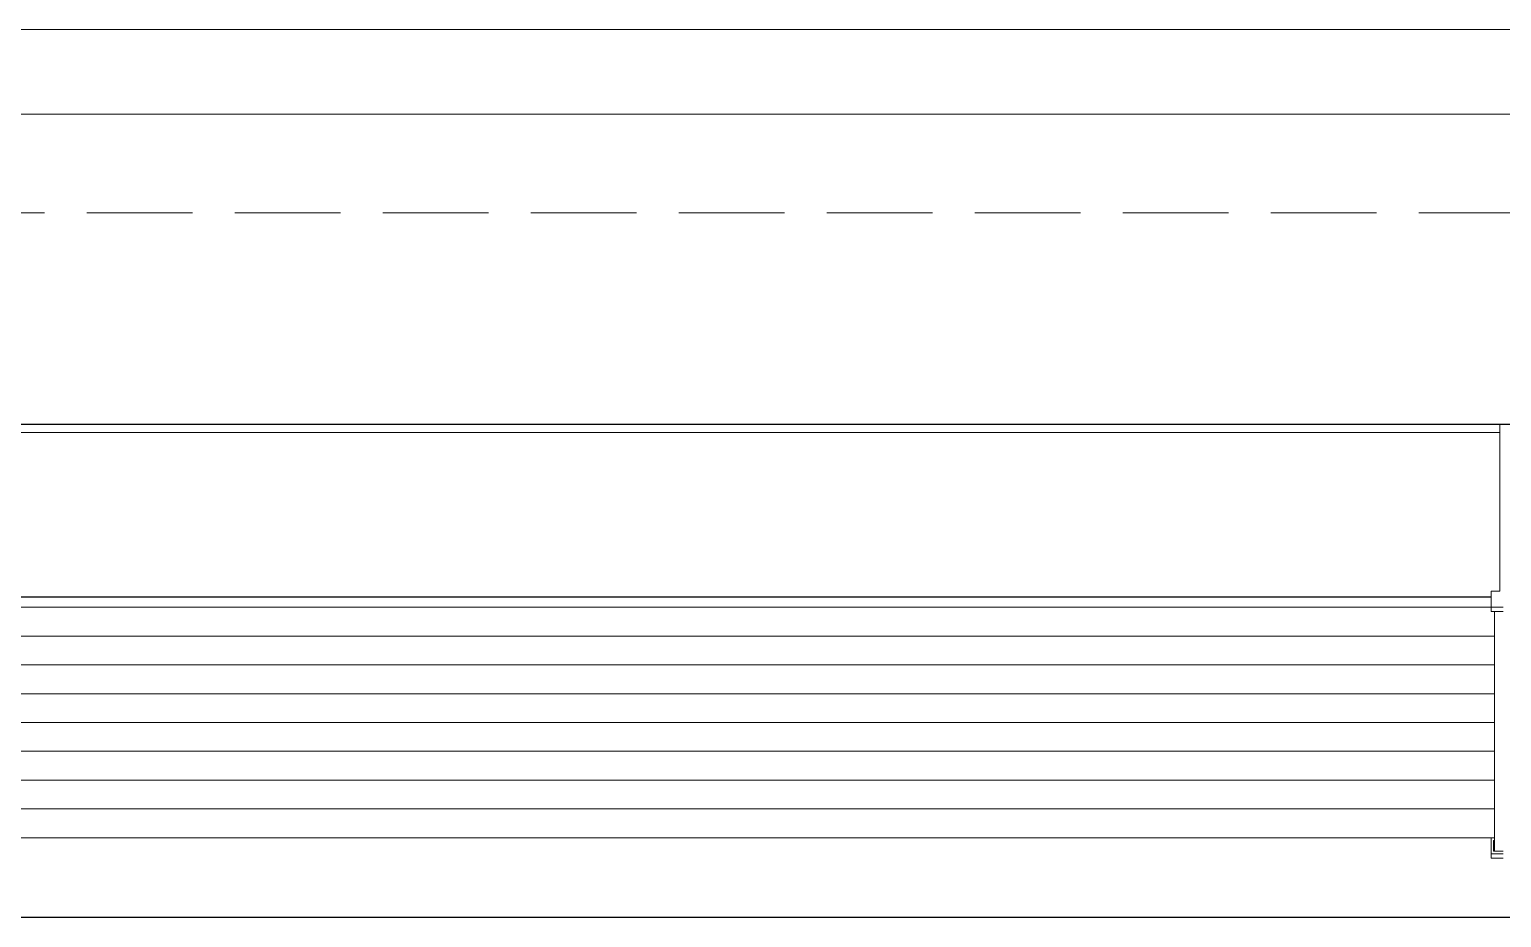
# Model space of a CAD drawing. Extents: x 3443499 to 7125205, y -1700016 to -264854.
# Drawn here: x 3733853 to 3734898, y -868344 to -867714 of the extents above; entities that cross this region are included whole.
import ezdxf

# ---------------------------------------------------------------- set-up
doc = ezdxf.new("R2010")
doc.units = 0
doc.header["$LTSCALE"] = 1000
doc.header["$MEASUREMENT"] = 0
doc.linetypes.add('DASH', pattern=[0.35, 0.25, -0.1])
for name, color, linetype in [('!校对', 2, 'CONTINUOUS'), ('LVTRY', 252, 'CONTINUOUS'), ('看线', 185, 'CONTINUOUS')]:
    doc.layers.add(name, color=color, linetype=linetype)
for name, color, linetype, lineweight in [('平面-栏杆', 56, 'CONTINUOUS', 15), ('平面-看线', 252, 'CONTINUOUS', 15), ('平面-空调预留孔', 252, 'CONTINUOUS', 15)]:
    doc.layers.add(name, color=color, linetype=linetype, lineweight=lineweight)
doc.styles.add('DIM_FONT', font='SIMPLEX', dxfattribs={"width": 0.7, "bigfont": 'GBCBIG'})

# ---------------------------------------------------------------- blocks, each defined once
blk = doc.blocks.new('gdgdgdrgdfsfs')
at = {"layer": '平面-空调预留孔', "color": 252}
for p, q in [((703030, 763961.6), (701455, 763961.6)), ((703030, 763849.2), (703030, 763967.6)), ((703030, 763967.6), (703111.7, 763967.6)), ((703023.9, 763845.2), (701461.2, 763845.2)), ((703023.9, 763844.9), (701461.2, 763844.9)), ((703023.9, 763834.7), (703023.9, 763849.2)), ((703023.9, 763849.2), (703030, 763849.2)), ((703023.9, 763837.8), (701461.2, 763837.8)), ((703032.3, 763837.8), (703023.9, 763837.8)), ((703023.9, 763834.7), (703032.3, 763834.7)), ((703026.2, 763664.6), (703026.2, 763834.7)), ((703026.2, 763817.3), (701458.9, 763817.3)), ((703026.2, 763796.9), (701458.9, 763796.9)), ((703026.2, 763776.4), (701458.9, 763776.4)), ((703026.2, 763756), (701458.9, 763756)), ((703026.2, 763735.5), (701458.9, 763735.5)), ((703026.2, 763715), (701458.9, 763715)), ((703026.2, 763694.6), (701458.9, 763694.6)), ((703026.2, 763674.1), (701458.9, 763674.1)), ((703023.9, 763659.6), (703023.9, 763674.1)), ((703023.9, 763674.1), (703026.2, 763674.1)), ((703025.4, 763672.2), (703025.4, 763664.6)), ((703026.2, 763672.2), (703025.4, 763672.2)), ((703026.2, 763669.7), (703025.4, 763669.7)), ((703032.3, 763662.7), (703023.9, 763662.7)), ((703023.9, 763659.6), (703032.3, 763659.6)), ((703025.4, 763664.6), (703032.3, 763664.6))]:
    blk.add_line(p, q, dxfattribs=at)
blk = doc.blocks.new('A$C25274923')
at = {"layer": '平面-栏杆', "color": 252}
for p, q in [((51100, 2030), (45200, 2030)), ((51100, 1970), (45200, 1970))]:
    blk.add_line(p, q, dxfattribs=at)
at = {"layer": '平面-看线', "color": 252, "linetype": 'DASH', "ltscale": 0.3}
blk.add_line((51100, 1900), (45200, 1900), dxfattribs=at)
at = {"layer": '看线', "color": 252, "ltscale": 0.5}
for points in [[(45200, 1750), (51100, 1750)], [(47200, 1750), (47200, 1400), (45200, 1400), (45200, 1750)]]:
    blk.add_lwpolyline(points, dxfattribs=at)
at = {"layer": '平面-空调预留孔', "color": 252}
blk.add_blockref('gdgdgdrgdfsfs', (-656042.5, -762217.6), dxfattribs=at)
at = {"layer": 'LVTRY', "color": 252, "style": 'DIM_FONT', "text_generation_flag": 4, "width": 0.8, "flags": 9}
for tag, p in [('XSIZE', (10837.5, 12299)), ('YSIZE', (10837.5, 12299)), ('XSIZE', (38237.5, 12299)), ('YSIZE', (38237.5, 12299)), ('XSIZE', (38237.7, 12299)), ('YSIZE', (38237.7, 12299))]:
    blk.add_attdef(tag, p, '', height=0.5, rotation=90, dxfattribs=at)
at = {"layer": 'LVTRY', "color": 252, "style": 'DIM_FONT', "width": 0.8, "flags": 9}
for tag, p in [('XSIZE', (16562.5, 12299)), ('YSIZE', (16562.5, 12299)), ('XSIZE', (43962.5, 12299)), ('YSIZE', (43962.5, 12299)), ('XSIZE', (43962.7, 12299)), ('YSIZE', (43962.7, 12299))]:
    blk.add_attdef(tag, p, '', height=0.5, rotation=90, dxfattribs=at)

msp = doc.modelspace()

# ---------------------------------------------------------------- block references
at = {"layer": '!校对'}
msp.add_blockref('A$C25274923', (3687909.1, -869743.9), dxfattribs=at)

doc.saveas('drawing.dxf')
